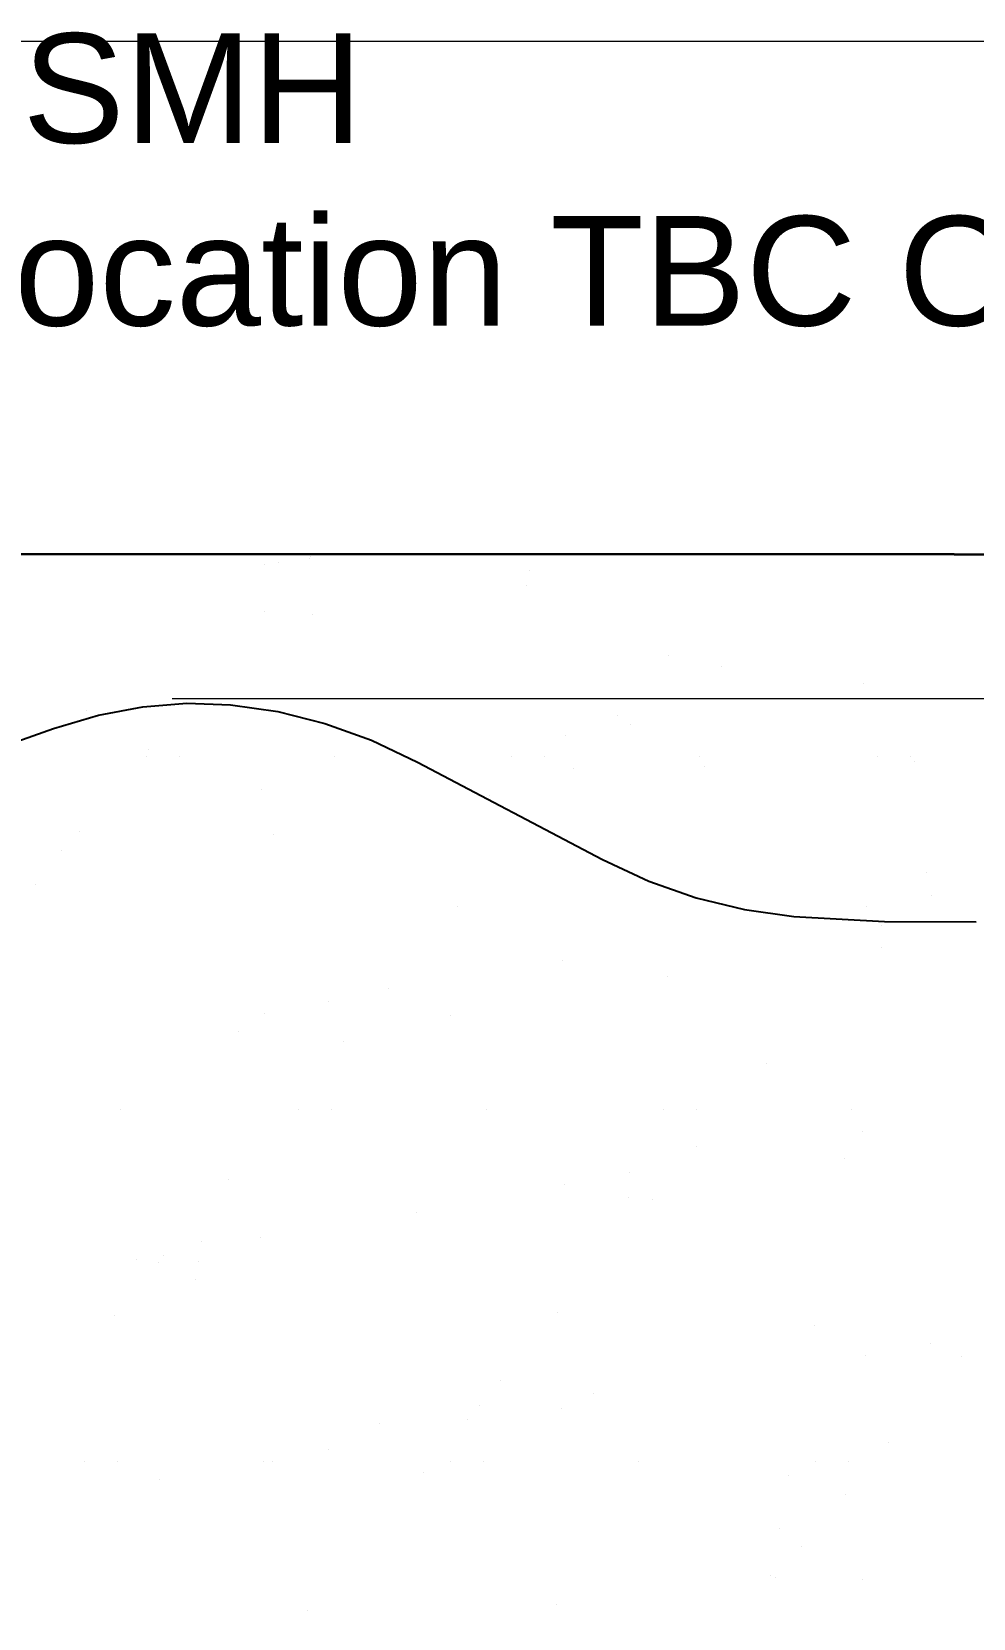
# Model space of a CAD drawing. Header units: metres. Extents: x -23 to 139, y -11 to 42.
# Drawn here: x 1.559 to 3.708, y 18.923 to 22.543 of the extents above; entities that cross this region are included whole.
import ezdxf

# ---------------------------------------------------------------- set-up
doc = ezdxf.new("R2010")
doc.units = ezdxf.units.M
doc.header["$LTSCALE"] = 96
doc.header["$MEASUREMENT"] = 0
doc.linetypes.add('Dash', pattern=[0.225, 0.15, -0.075])
doc.linetypes.add('Dash-Dot', pattern=[0.7, 0.4, -0.1, 0.1, -0.1])
for name, color, linetype, lineweight, true_color in [('01 Site Set - SITE LAYOUT', 7, 'Continuous', 18, 0x000000), ('CAD LAYER Site', 7, 'Continuous', 25, 0x000000), ('Roads', 9, 'Continuous', 35, 0x808080), ('Terrain_ Boundary Setbacks', 1, 'Dash', 18, 0xff0000), ('Terrain_ Broundary CAD', 7, 'Dash-Dot', 18, 0x008000), ('Terrain_ Elevation Data', 9, 'Dash', 25, 0x808080)]:
    doc.layers.add(name, color=color, linetype=linetype, lineweight=lineweight, true_color=true_color)

msp = doc.modelspace()

# ---------------------------------------------------------------- linework, layer by layer
at = {"layer": 'CAD LAYER Site', "color": 4, "linetype": 'Dash', "true_color": 0x00ffff, "transparency": 33554687}
msp.add_lwpolyline([(16.3418, 3.8464), (1.9958, 3.8464), (1.9958, 20.2128)], dxfattribs=at)
at = {"layer": 'Roads', "color": 18, "lineweight": 0, "true_color": 0x000000, "transparency": 33554687}
for p, q in [((1.747, 21.351), (1.747, 21.351)), ((2.0913, 21.3265), (2.0913, 21.3265)), ((2.1214, 21.3319), (2.1214, 21.3319)), ((2.1923, 21.342), (2.1923, 21.342)), ((2.1952, 21.3453), (2.1952, 21.3453)), ((2.1999, 21.351), (2.1999, 21.351)), ((2.2299, 21.351), (2.2299, 21.351)), ((2.7017, 21.3509), (2.7017, 21.3509)), ((3.179, 21.3509), (3.179, 21.3509)), ((3.2051, 21.3509), (3.2051, 21.3509)), ((3.6564, 21.3509), (3.6564, 21.3509)), ((2.6951, 21.3135), (2.6951, 21.3135)), ((2.6892, 21.2801), (2.6892, 21.2801)), ((2.0911, 21.2213), (2.0911, 21.2213)), ((2.2001, 21.2134), (2.2001, 21.2134)), ((3.012, 21.1208), (3.012, 21.1208)), ((3.134, 21.0953), (3.134, 21.0953)), ((3.457, 21.0562), (3.457, 21.0562)), ((1.6841, 20.9944), (1.6841, 20.9944)), ((2.8964, 20.983), (2.8964, 20.983)), ((2.9252, 20.9624), (2.9252, 20.9624)), ((2.7774, 20.9364), (2.7774, 20.9364)), ((1.8205, 20.8884), (1.8205, 20.8884)), ((1.8269, 20.9065), (1.8269, 20.9065)), ((1.8955, 20.8884), (1.8955, 20.8884)), ((2.2495, 20.8884), (2.2495, 20.8884)), ((2.6545, 20.8884), (2.6545, 20.8884)), ((2.7295, 20.8884), (2.7295, 20.8884)), ((3.0835, 20.8884), (3.0835, 20.8884)), ((3.4885, 20.8884), (3.4885, 20.8884)), ((3.5635, 20.8884), (3.5635, 20.8884)), ((2.7952, 20.8623), (2.7952, 20.8623)), ((3.0937, 20.8667), (3.0937, 20.8667)), ((3.5728, 20.877), (3.5728, 20.877)), ((2.0831, 20.8139), (2.0831, 20.8139)), ((2.6045, 20.8), (2.6045, 20.8)), ((1.6688, 20.718), (1.6688, 20.718)), ((2.1115, 20.7112), (2.1115, 20.7112)), ((1.6279, 20.6755), (1.6279, 20.6755)), ((1.5675, 20.5974), (1.5675, 20.5974)), ((3.6005, 20.624), (3.6005, 20.624)), ((3.6113, 20.5722), (3.6113, 20.5722)), ((2.531, 20.5475), (2.531, 20.5475)), ((3.4636, 20.5462), (3.4636, 20.5462)), ((3.4993, 20.5034), (3.4993, 20.5034)), ((3.4981, 20.4533), (3.4981, 20.4533)), ((2.7693, 20.4238), (2.7693, 20.4238)), ((3.009, 20.3866), (3.009, 20.3866)), ((2.3729, 20.3591), (2.3729, 20.3591)), ((2.2375, 20.33), (2.2375, 20.33)), ((2.0898, 20.3039), (2.0898, 20.3039)), ((2.516, 20.2977), (2.516, 20.2977)), ((2.0323, 20.2621), (2.0323, 20.2621)), ((2.2716, 20.2384), (2.2716, 20.2384)), ((3.2351, 20.1885), (3.2351, 20.1885)), ((1.7625, 20.085), (1.7625, 20.085)), ((2.1675, 20.085), (2.1675, 20.085)), ((2.2425, 20.085), (2.2425, 20.085)), ((2.5965, 20.085), (2.5965, 20.085)), ((3.0015, 20.085), (3.0015, 20.085)), ((3.0765, 20.085), (3.0765, 20.085)), ((3.4305, 20.085), (3.4305, 20.085)), ((3.4555, 20.0336), (3.4555, 20.0336)), ((3.077, 20.0001), (3.077, 20.0001)), ((3.4135, 19.9732), (3.4135, 19.9732)), ((2.0074, 19.9236), (2.0074, 19.9236)), ((2.7759, 19.9138), (2.7759, 19.9138)), ((2.9237, 19.9398), (2.9237, 19.9398)), ((2.9204, 19.8843), (2.9204, 19.8843)), ((2.9757, 19.8794), (2.9757, 19.8794)), ((2.4368, 19.8487), (2.4368, 19.8487)), ((1.9477, 19.782), (1.9477, 19.782)), ((2.0817, 19.7914), (2.0817, 19.7914)), ((1.7974, 19.7412), (1.7974, 19.7412)), ((1.7974, 19.7412), (1.7974, 19.7412)), ((1.8493, 19.7351), (1.8493, 19.7351)), ((1.8592, 19.7521), (1.8592, 19.7521)), ((1.9397, 19.7369), (1.9397, 19.7369)), ((1.9326, 19.6965), (1.9326, 19.6965)), ((1.9326, 19.6965), (1.9326, 19.6965)), ((2.7587, 19.6208), (2.7587, 19.6208)), ((1.7481, 19.6145), (1.7481, 19.6145)), ((3.346, 19.5907), (3.346, 19.5907)), ((3.6098, 19.5496), (3.6098, 19.5496)), ((3.4621, 19.5236), (3.4621, 19.5236)), ((3.6798, 19.5205), (3.6798, 19.5205)), ((2.6289, 19.4661), (2.6289, 19.4661)), ((2.6289, 19.4661), (2.6289, 19.4661)), ((2.5817, 19.4098), (2.5817, 19.4098)), ((2.7678, 19.4012), (2.7678, 19.4012)), ((2.8413, 19.4353), (2.8413, 19.4353)), ((2.3521, 19.3686), (2.3521, 19.3686)), ((2.5534, 19.3762), (2.5534, 19.3762)), ((2.236, 19.3074), (2.236, 19.3074)), ((3.5146, 19.3235), (3.5146, 19.3235)), ((1.6805, 19.2816), (1.6805, 19.2816)), ((1.7555, 19.2816), (1.7555, 19.2816)), ((2.0883, 19.2814), (2.0883, 19.2814)), ((2.1095, 19.2816), (2.1095, 19.2816)), ((2.4522, 19.2555), (2.4522, 19.2555)), ((2.5145, 19.2816), (2.5145, 19.2816)), ((2.5895, 19.2816), (2.5895, 19.2816)), ((2.9435, 19.2816), (2.9435, 19.2816)), ((3.3485, 19.2816), (3.3485, 19.2816)), ((3.4235, 19.2816), (3.4235, 19.2816)), ((1.852, 19.2394), (1.852, 19.2394)), ((3.2857, 19.2487), (3.2857, 19.2487)), ((3.2857, 19.2487), (3.2857, 19.2487)), ((3.4156, 19.2057), (3.4156, 19.2057)), ((3.4156, 19.2057), (3.4156, 19.2057)), ((3.2646, 19.1289), (3.2646, 19.1289)), ((3.3167, 19.0878), (3.3167, 19.0878)), ((3.2457, 19.0218), (3.2457, 19.0218)), ((3.2575, 19.0172), (3.2575, 19.0172)), ((3.454, 19.011), (3.454, 19.011)), ((2.188, 18.9407), (2.188, 18.9407)), ((2.7566, 18.9552), (2.7566, 18.9552))]:
    msp.add_line(p, q, dxfattribs=at)
at = {"layer": 'Roads', "color": 8, "lineweight": 35, "true_color": 0x808080, "transparency": 33554687}
msp.add_lwpolyline([(-3.0679, 21.3515), (17.1255, 21.3496), (17.1255, 13.3792), (10.9158, 13.3792), (10.9158, 6.4592), (7.3708, 6.4592), (7.3708, 16.9998), (5.9965, 18.3515), (-3.1182, 18.3515), (-3.1182, 21.3515)], close=True, dxfattribs=at)
at = {"layer": 'Terrain_ Boundary Setbacks', "transparency": 33554687}
msp.add_lwpolyline([(35.6113, 21.0215), (35.6113, 3.9015), (1.8797, 3.9015), (1.8802, 21.0215)], close=True, dxfattribs=at)
at = {"layer": 'Terrain_ Broundary CAD', "transparency": 33554687}
msp.add_lwpolyline([(-3.1186, 22.5215), (37.1115, 22.5215), (37.1105, 2.4015), (-3.1192, 2.4025)], close=True, dxfattribs=at)
at = {"layer": 'Terrain_ Elevation Data', "transparency": 33554687}
msp.add_lwpolyline([(1.1981, 20.8079), (1.6094, 20.9532), (1.7115, 20.9838), (1.8127, 21.003), (1.9132, 21.0108), (2.0128, 21.0074), (2.1208, 20.9917), (2.2279, 20.9647), (2.3343, 20.9264), (2.4398, 20.8767), (2.8613, 20.6547), (2.9675, 20.6051), (3.0756, 20.5669), (3.1858, 20.5401), (3.298, 20.5247), (3.505, 20.5128), (3.714, 20.5124)], dxfattribs=at)

# ---------------------------------------------------------------- texts
at = {"layer": '01 Site Set - SITE LAYOUT', "transparency": 33554687, "insert": (1.3252, 22.5391), "char_height": 0.25, "width": 4.34798, "attachment_point": 1}
msp.add_mtext('{\\fArial|b0|i0|p34;\\C18;\\H0.349162;\\H0.716x;FSMH\\fArial|b0|i0|p34;\\C18;\\H0.349162;\\H0.716x;\\P\\fArial|b0|i0|p34;\\C18;\\H0.349162;\\H0.716x;Location TBC ONSITE}', dxfattribs=at)

doc.saveas('drawing.dxf')
